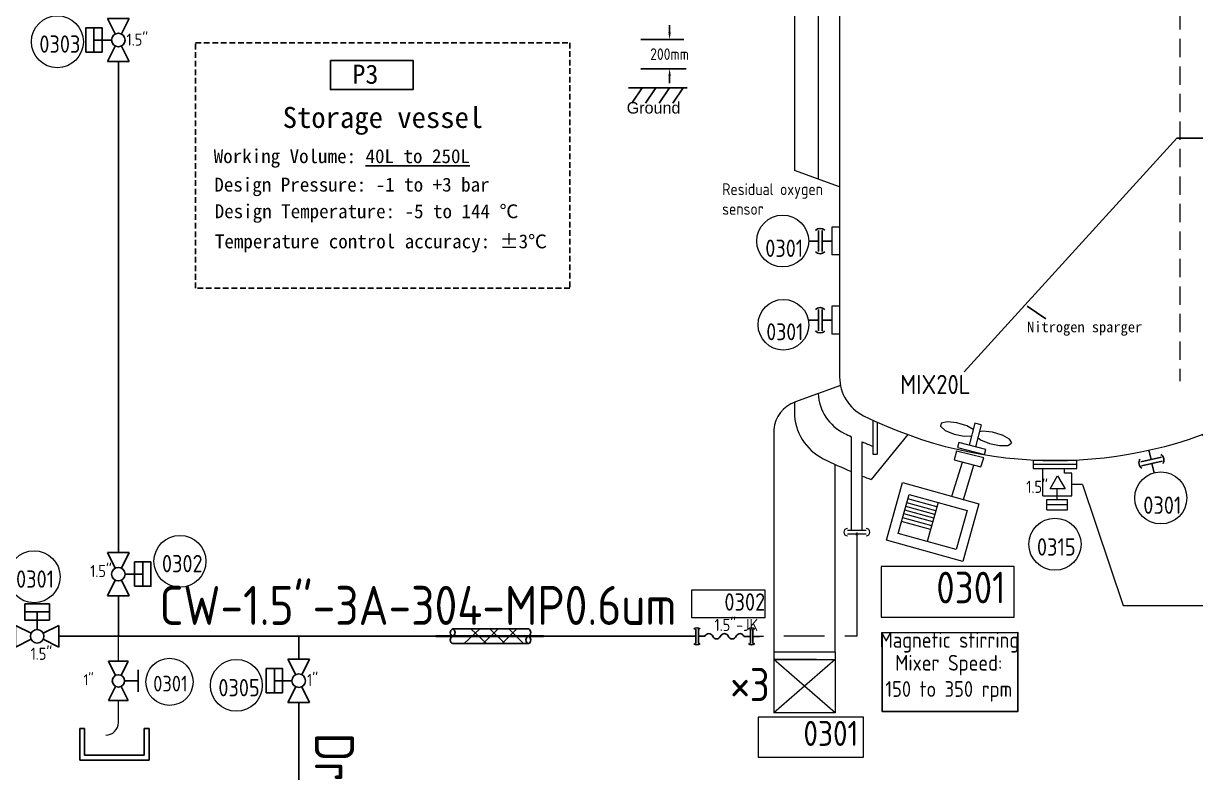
# Model space of a CAD drawing. Header units: millimetres. Extents: x -68339142 to 208, y -167 to 82456658.
# Drawn here: x -68328743 to -68327932, y 82448008 to 82448527 of the extents above; entities that cross this region are included whole.
import ezdxf
from ezdxf.enums import TextEntityAlignment as Align

# ---------------------------------------------------------------- set-up
doc = ezdxf.new("R2010")
doc.units = ezdxf.units.MM
doc.header["$MEASUREMENT"] = 0
for name, pattern in [('ACANSTGL', [0.11811023622, 0.07874015748, -0.03937007874]), ('HIDDEN', [9.524999999999999, 6.35, -3.175]), ('JIS_02_0.7', [1.35, 0.75, -0.6])]:
    doc.linetypes.add(name, pattern=pattern)
for name, color, linetype, lineweight in [('Langurage', 7, 'Continuous', 0), ('图层00物料管路PR', 6, 'Continuous', 15), ('图层15动态设备', 7, 'Continuous', 9)]:
    doc.layers.add(name, color=color, linetype=linetype, lineweight=lineweight)
for name, color, linetype in [('冷冻水出', 52, 'Continuous'), ('冷冻水进', 170, 'Continuous'), ('排管', 10, 'Continuous'), ('显示层', 40, 'JIS_02_0.7'), ('药液', 210, 'Continuous')]:
    doc.layers.add(name, color=color, linetype=linetype)
doc.styles.add('SimHei', font='arial.ttf')
doc.styles.get("Standard").update_dxf_attribs({"font": 'gbenor.shx', "bigfont": 'gbcbig.shx'})
doc.styles.add('{18b73a54-fa43-428c-adcb-c1c7bbdf2c84}', font='SimSun.ttf')
doc.dimstyles.get("Standard").update_dxf_attribs({"dimtxt": 0.18, "dimasz": 0.18, "dimexe": 0.18, "dimexo": 0.0625, "dimgap": 0.09, "dimtad": 0, "dimtih": 1, "dimtoh": 1, "dimdec": 4, "dimzin": 0, "dimdsep": 46, "dimtxsty": 'Standard', "dimcen": 0.09, "dimadec": 0, "dimazin": 0, "dimtfac": 1, "dimtdec": 4, "dimtofl": 0, "dimtmove": 0, "dimatfit": 3, "dimfxl": 1, "dimtolj": 1, "dimtzin": 0, "dimarcsym": 0})

# ---------------------------------------------------------------- blocks, each defined once
blk = doc.blocks.new('*U272')
at = {"color": 7, "lineweight": 9}
for p, q in [((-8.429016727735961, 7.9691693013242), (-8.660523516943522, 7.059455600642014)), ((-8.660523516943522, 7.059455600642014), (-7.301809458293155, 5.898823838782391)), ((-6.680790860478464, 8.33913726860219), (-8.429016727735961, 7.9691693013242)), ((-3.970895275591556, 8.051897286926668), (-6.680790860478464, 8.33913726860219)), ((-1.15970267420389, 7.198646020937577), (-3.970895275591556, 8.051897286926668)), ((0.6685336402549185, 6.159278821160388), (-1.15970267420389, 7.198646020937577)), ((1.149910492806248, 7.962138032216078), (-0.5179421132642341, 1.715673505210088)), ((2.947776267378414, 7.504555209710905), (1.149910492806248, 7.962138032216078)), ((2.947776267378414, 7.504555209710905), (1.149910492806248, 7.962138032216078)), ((2.947776267378414, 7.504555209710905), (1.307578744322837, 1.24930392834858)), ((-7.301809458293155, 5.898823838782391), (-4.784256665163139, 4.855766399500407)), ((-4.784256665163139, 4.855766399500407), (-1.907170361258886, 4.261446649896516)), ((-1.907170361258886, 4.261446649896516), (0.1721006191873133, 4.300031040560043)), ((3.391084112044974, 5.639398499225624), (2.40393373145771, 5.43049298733904)), ((6.100979696863124, 5.352158517550105), (3.391084112044974, 5.639398499225624)), ((8.91217229825079, 4.498907251565925), (6.100979696863124, 5.352158517550105)), ((11.02518621175759, 3.40332682695507), (9.0052303817728, 4.551688129081501)), ((11.6125835666141, 2.324452088159795), (11.02518621175759, 3.40332682695507)), ((-5.394427636869205, -12.88233578653499), (-2.437005302864145, -3.121951033354437)), ((-2.126272618524945, -13.78759733706547), (0.8401458078386899, -3.997522768686851)), ((-10.28760071168535, -18.05721380804107), (-18.54056529844902, -15.77118653074731)), ((-9.991521184353132, -16.98831411561596), (-18.24448577117082, -14.70228683831238)), ((-9.695441657074934, -15.91941442318103), (-17.9484062438828, -13.63338714588727)), ((-9.337779567016423, -14.62819073900255), (-12.42173996543761, -25.76183564679968)), ((-11.17583929353468, -21.26391288533114), (-19.42880388030326, -18.97788560804229)), ((-10.87975976623684, -20.19501319290603), (-19.13272435299068, -17.90898591560736)), ((-10.583680238939, -19.12611350047109), (-18.83664482571248, -16.84008622317733)), ((-11.4719188208227, -22.33281257777099), (-19.72488340758146, -20.0467853004674))]:
    blk.add_line(p, q, dxfattribs=at)
for points in [[(4.244839008916371, 0.4923532155454264), (-3.485768607387308, 2.471939949832539), (-3.865303808183762, 0.9897933671435553), (3.865303808183763, -0.989793367143557)], [(3.633333706729445, -1.895674277534363), (-4.118460313641026, -0.008597069383633), (-4.767624199611691, -2.543687446685636), (2.819959393633416, -4.510796837046019)], [(-19.4965140496256, -8.976132886069992), (2.281215595395861, -15.00844812049991), (-2.263005482862809, -31.41389349974206), (-24.04073512784498, -25.38157826530724)], [(-17.59074415377027, -12.34216346170879), (-1.084814980277315, -16.91421801629631), (-4.168775378678856, -28.04786292409344), (-20.6747045522111, -23.47580836950592)]]:
    blk.add_lwpolyline(points, close=True, dxfattribs=at)
at = {"color": 1, "linetype": 'ByBlock', "lineweight": 9}
blk.add_lwpolyline([(12.26747726009571, -32.91476133897826), (-25.53252273990429, -32.91476133897826), (-25.53252273990429, -47.31476133897826), (12.26747726009571, -47.31476133897826)], close=True, dxfattribs=at)
at = {"color": 7, "lineweight": 9}
blk.add_polyline3d([(1.992905171086659, 3.862945851945458, 0), (2.770065514190993, 3.199085069405829, 0), (5.287618307291542, 2.156027630133666, 0), (8.164704611249817, 1.561707880519952, 0), (10.48786985307243, 1.604818141807391, 0), (11.51952548309701, 2.271671210649128, 0)], dxfattribs=at)
at = {"color": 1, "linetype": 'ByBlock', "lineweight": 9}
for tag, p, height, flags in [('YQJ_ITEMID', (39.01820533211139, -5.218934115036973), 5, 1), ('输出信号类型1', (40.00446773862859, -21.80621936677994), 5, 1), ('输出信号类型2', (39.93355159926796, -27.05046879286556), 5, 1), ('输入信号类型1', (39.76389553414992, -32.93873774013105), 5, 1), ('输入信号类型2', (39.76389553414992, -38.73107787671574), 5, 1), ('YQJ_CODE', (-23.85428524441383, -43.29973074546501), 9, 2)]:
    blk.add_attdef(tag, p, '', height=height, dxfattribs=dict(at, flags=flags))
at = {"color": 1, "linetype": 'ByBlock', "lineweight": 9, "flags": 1}
for tag, p, p2 in [('YQJ_CLASS_NAME', (39.15347364574336, -11.03424770122888), (87.69514031241005, -11.03424770122888)), ('品牌', (40.2881325063463, -16.70370649604411), (47.29180897693454, -16.70370649604411))]:
    blk.add_attdef(tag, text='', height=1, dxfattribs=at).set_placement(p, p2, align=Align.ALIGNED)
at = {"color": 1, "linetype": 'ByBlock', "lineweight": 9}
for tag, p, height in [('电压', (-3.728041296204905, -38.39519873608156), 6.3), ('YQJ_NO', (-9.86561538877801, -43.37434393633674), 9), ('频率', (-3.728041296204905, -45.66627965492635), 6.3)]:
    blk.add_attdef(tag, p, '', height=height, dxfattribs=at)
blk = doc.blocks.new('*U99')
at = {"color": 0, "linetype": 'ByBlock', "lineweight": 9}
for p, q in [((8.954739817020755, -2.028470237382503), (-13.54526018297924, -2.028470237650684)), ((-8.626466819127966, -18.35064872195745), (-8.626466819298335, -4.056940475084058)), ((-8.626466819298335, -4.056940475084058), (2.687094705460945, -4.05694047494921)), ((2.687094705491011, -6.579359431422512), (2.687094705504601, -4.05694047494921)), ((6.331206636378458, -6.579359431379078), (2.687094705534666, -6.579359431422512)), ((6.331206636518762, -18.35064872177917), (6.331206636378458, -6.579359431379078)), ((-1.14763009138187, -20.10888268052508), (-1.147630091414612, -14.61491038991426)), ((11.93284401598414, -12.46500407650963), (6.33120663644861, -12.46500407657639)), ((-8.626466819127966, -18.35064872195745), (6.331206636518762, -18.35064872177917)), ((-6.540429347472708, -25.47777345626734), (-6.540429347536701, -20.10888268058936)), ((-6.540429347536701, -20.10888268058936), (4.24516916477296, -20.10888268046081)), ((-6.540429347504705, -22.79332806842835), (4.245169164804957, -22.7933280682998)), ((4.245169164836954, -25.47777345613879), (4.24516916477296, -20.10888268046081)), ((-6.540429347472708, -25.47777345626734), (4.245169164836954, -25.47777345613879))]:
    blk.add_line(p, q, dxfattribs=at)
for points in [[(8.954739816996579, 1.204128e-10), (-13.54526018300342, -1.477687e-10), (-13.54526018295507, -4.056940475142686), (8.954739817044935, -4.056940474874504)], [(-0.9550431307441729, -7.8380235779018), (2.957594294486626, -14.61491038986533), (-4.86768055583525, -14.6149103899586)]]:
    blk.add_lwpolyline(points, close=True, dxfattribs=at)
at = {"color": 1, "linetype": 'ByBlock', "lineweight": 9}
blk.add_circle((-2.326576035606392, -43.37318578918918), 13.5, dxfattribs=at)
for tag, p, height, flags in [('YQJ_ITEMID', (12.30389252496513, -9.268028050291264), 5, 1), ('YQJ_CLASS_NAME', (12.34145168959367, -15.0460218663336), 5, 1), ('品牌', (13.51525420045436, -20.57112130539599), 5, 1), ('供电电源', (13.40854493904772, -26.41575940861708), 5, 1), ('控制方式', (13.72867290480644, -33.13547494261206), 5, 1), ('YQJ_CODE', (-8.585364625655911, -40.9216355847481), 9, 2), ('输出信号类型1', (14.1519754470537, -39.40720924178709), 5, 1), ('输出信号类型2', (13.98124049918988, -46.42557879951505), 5, 1)]:
    blk.add_attdef(tag, p, '', height=height, dxfattribs=dict(at, flags=flags))
for tag, p, height in [('尺寸', (-17.20476168828574, -16.78456578587141), 6.3), ('YQJ_NO', (-11.69302449010456, -49.29637015184429), 9)]:
    blk.add_attdef(tag, p, '', height=height, dxfattribs=at)
blk = doc.blocks.new('*U69')
at = {"color": 1, "linetype": 'ByBlock', "lineweight": 9}
blk.add_circle((13.5, -1.8e-15), 13.5, dxfattribs=at)
at = {"color": 1, "linetype": 'ByBlock', "lineweight": 9, "flags": 1}
for tag, p in [('YQJ_ITEMID', (24.38943776185624, 7.984361569487646)), ('YQJ_CLASS_NAME', (24.3999337322457, 3.682376766385232)), ('供电电源', (24.91061420759434, -5.225861052161235)), ('品牌', (24.8201266641081, -0.6865745397071805)), ('控制方式', (25.04552130297452, -9.989354953061365)), ('量程上限', (24.77570711221415, -14.9326032799006)), ('量程下限', (24.64080013634884, -19.96572891749793)), ('输入信号类型1', (24.5918368282837, -25.28992703947256)), ('输入信号类型2', (24.41907406160681, -30.47782268224296))]:
    blk.add_attdef(tag, p, '', height=5, dxfattribs=at)
at = {"color": 1, "linetype": 'ByBlock', "lineweight": 13, "flags": 2}
blk.add_attdef('YQJ_CODE', (7.181431612304732, -0.3770963063832848), '', height=9, dxfattribs=at)
at = {"color": 1, "linetype": 'ByBlock', "lineweight": 13}
blk.add_attdef('YQJ_NO', (4.419494115506676, -8.260460470582805), '', height=9, dxfattribs=at)
at = {"color": 1, "linetype": 'ByBlock', "lineweight": 9}
blk.add_attdef('尺寸', (-11.61090940447393, -20.93206571894052), '', height=6.3, dxfattribs=at)
blk = doc.blocks.new('*U313')
at = {"color": 0}
for p, q in [((3.380946980479639, 0), (0, 0)), ((3.380946980479639, -3.708082801808923), (3.380946980479639, 3.708082801804994)), ((4.719053019536076, -3.708082801808923), (4.719053019536076, 3.708082801804994)), ((4.719053019536076, 0), (8.1, 0)), ((31.69842821224318, -3.758037711016311), (31.69842821224318, 3.658127892597606)), ((33.03653425129962, -3.758037711016311), (33.03653425129962, 3.658127892597606)), ((31.69842821224318, -0.049954909207388), (28.31748123176354, -0.049954909207388)), ((33.03653425129962, -0.049954909207388), (36.41748123176355, -0.049954909207388))]:
    blk.add_line(p, q, dxfattribs=at)
at = {"color": 1, "linetype": 'ByBlock', "lineweight": 9}
blk.add_lwpolyline([(39.17588053172062, 9.608747238948347), (1.375880531720625, 9.608747238948347), (1.375880531720625, 24.00874723894835), (39.17588053172062, 24.00874723894835)], close=True, dxfattribs=at)
at = {"color": 0}
for centre, radius, start, end in [((4.029350639751647, 2.090597283887982), 2.340368230475572, 46.47917323098157, 135.7809304604455), ((10.12499999998465, -0.8437500000368343), 2.19375, 22.61986494908265, 157.3801350509174), ((18.22499999998465, -0.8437500000368343), 2.19375, 22.61986494908265, 157.3801350509174), ((26.32499999998465, -0.8437500000368343), 2.19375, 22.61986494908265, 157.3801350509174), ((32.34683187151519, 2.040642374680594), 2.340368230475572, 46.47917323098157, 135.7809304604455), ((4.029350639751647, -2.090597283891911), 2.340368230475572, 224.2190695395545, 313.5208267690184), ((14.17499999998465, 0.8437499999631656), 2.19375, 202.6198649490826, 337.3801350509173), ((22.27499999998465, 0.8437499999631656), 2.19375, 202.6198649490826, 337.3801350509173), ((32.34683187151519, -2.140552193099299), 2.340368230475572, 224.2190695395544, 313.5208267690184)]:
    blk.add_arc(centre, radius, start, end, dxfattribs=at)
at = {"color": 1, "linetype": 'ByBlock', "lineweight": 9}
for tag, p, height, flags in [('YQJ_CODE', (1.854596195572498, 13.40793590172165), 9, 2), ('YQJ_ITEMID', (27.58501167491789, -18.02776964529676), 5, 1), ('YQJ_CLASS_NAME', (28.04379899468125, -23.50729088758021), 5, 1)]:
    blk.add_attdef(tag, p, '', height=height, dxfattribs=dict(at, flags=flags))
for tag, p, height in [('YQJ_NO', (18.22149425363507, 13.26824270596277), 9), ('尺寸', (13.08301508509128, 2.727267964749727), 6.3)]:
    blk.add_attdef(tag, p, '', height=height, dxfattribs=at)
blk = doc.blocks.new('*U95')
at = {"color": 0}
for p, q in [((-16.87500101714659, -6.328126042963961), (-16.87500101714659, 6.32812395703604)), ((-12.65625101714659, -6.32812604296396), (-12.65625101714659, 6.328123957036041)), ((-8.43750101714659, 6.328123957036042), (-8.43750101714659, -6.32812604296396)), ((-5.625001017146588, 11.24999895703604), (5.624998982853413, 11.24999895703604)), ((-1.572236313827034, 3.144469550375107), (-5.625001017146588, 11.24999895703604)), ((5.624998982853413, 11.24999895703604), (1.572234279533859, 3.144469550375107)), ((-3.515626017146588, -1.0429639588e-06), (-12.65625101714659, -1.0429639588e-06)), ((-1.572236313827034, -3.144471636324852), (-5.625001017146588, -11.25000104296396)), ((5.624998982853414, -11.25000104296396), (1.572234279533859, -3.144471636324852)), ((-8.43750101714659, -6.32812604296396), (-16.87500101714659, -6.328126042963961)), ((-5.625001017146588, -11.25000104296396), (5.624998982853414, -11.25000104296396))]:
    blk.add_line(p, q, dxfattribs=at)
blk.add_lwpolyline([(-8.43750101714659, 6.328123957036042), (-8.43750101714659, 6.328123957036042), (-16.87500101714659, 6.32812395703604), (-16.87500101714659, 6.32812395703604)], close=True, dxfattribs=at)
at = {"color": 1, "linetype": 'ByBlock', "lineweight": 9}
blk.add_circle((-32.42817298714111, -2.420957636934908), 13.5, dxfattribs=at)
at = {"color": 0}
blk.add_circle((-1.0171465874e-06, -1.0429639588e-06), 3.515625, dxfattribs=at)
at = {"color": 1, "linetype": 'ByBlock', "lineweight": 9}
for tag, p, height, flags in [('YQJ_CODE', (-39.42523006583882, -0.0119131551250469), 9, 2), ('YQJ_ITEMID', (12.30389252496513, -9.268028050291264), 5, 1), ('YQJ_CLASS_NAME', (12.34145168959367, -15.0460218663336), 5, 1), ('品牌', (13.51525420045436, -20.57112130539599), 5, 1), ('供电电源', (13.40854493904772, -26.41575940861708), 5, 1), ('控制方式', (13.72867290480644, -33.13547494261206), 5, 1), ('输出信号类型1', (14.1519754470537, -39.40720924178709), 5, 1), ('输出信号类型2', (13.98124049918988, -46.42557879951505), 5, 1)]:
    blk.add_attdef(tag, p, '', height=height, dxfattribs=dict(at, flags=flags))
for tag, p, height in [('YQJ_NO', (-41.79120370366185, -8.126361429314318), 9), ('尺寸', (4.327781034033976, -2.757849525706746), 6.3)]:
    blk.add_attdef(tag, p, '', height=height, dxfattribs=at)
blk = doc.blocks.new('保温')
at = {"ltscale": 0.1}
h = blk.add_hatch(dxfattribs=at)
h.set_pattern_fill('ANSI37', scale=2.234399999999999)
h.set_pattern_definition([(44.99999999999997, (-813.4420348629722, 754.6356316621168), (-5.016371069229228, 5.016371069229224), []), (135, (-813.4420348629722, 754.6356316621168), (-5.016371069229229, -5.016371069229224), [])])
h.paths.add_polyline_path([(40.0281178516377, 3.910200000015001), (-2.93454e-11, 3.910200000015001, -0.6525360622096348), (-2.93454e-11, 1.61071e-11, 0.652536062208393), (-2.93454e-11, -3.910199999979604), (40.0281178516377, -3.910199999979604, -0.652536062207818), (40.0281178516377, 1.61071e-11, 0.6525360622075519)])
at = {"color": 7, "lineweight": 35}
blk.add_line((-8.915646761219492, 1.91e-13), (47.98137530246434, 1.91e-13), dxfattribs=at)
at = {"color": 7}
for p, q in [((-2.93454e-11, 3.910200000005452), (40.0281178516377, 3.910200000005452)), ((-2.93454e-11, -3.910199999992337), (40.0281178516377, -3.910199999992337))]:
    blk.add_line(p, q, dxfattribs=at)
for centre, start, end in [((0.8601914965108648, 1.955100000004413), 113.7482053907326, 246.2517946092674), ((0.8601914965108648, -1.955099999991298), 113.7482053907326, 246.2517946092674), ((-0.8601914965695556, 1.955100000004413), 293.7482053907326, 66.25179460926744), ((40.88830934817791, -1.955099999991298), 113.7482053907326, 246.2517946092674), ((39.16792635509749, 1.955100000004413), 293.748205391198, 66.25179460880197), ((39.16792635509749, -1.955099999991298), 293.7482053907326, 66.25179460926744)]:
    blk.add_arc(centre, 2.135964751742607, start, end, dxfattribs=at)
blk = doc.blocks.new('*U505')
at = {"color": 0}
for p, q in [((-16.87500101714659, -6.328126042963964), (-16.87500101714659, 6.328123957036039)), ((-12.65625101714659, -6.328126042963963), (-12.65625101714659, 6.32812395703604)), ((-8.437501017146591, 6.328123957036041), (-8.437501017146587, -6.328126042963962)), ((-5.625001017146591, 11.24999895703604), (5.624998982853411, 11.24999895703604)), ((-1.572236313827035, 3.144469550375107), (-5.625001017146591, 11.24999895703604)), ((5.624998982853411, 11.24999895703604), (1.572234279533859, 3.144469550375108)), ((-3.515626017146588, -1.0429639595e-06), (-12.65625101714659, -1.0429639616e-06)), ((-1.572236313827034, -3.144471636324853), (-5.625001017146586, -11.25000104296396)), ((5.624998982853416, -11.25000104296396), (1.57223427953386, -3.144471636324852)), ((-8.437501017146587, -6.328126042963962), (-16.87500101714659, -6.328126042963964)), ((-5.625001017146586, -11.25000104296396), (5.624998982853416, -11.25000104296396))]:
    blk.add_line(p, q, dxfattribs=at)
blk.add_lwpolyline([(-8.437501017146591, 6.328123957036041), (-8.437501017146591, 6.328123957036041), (-16.87500101714659, 6.328123957036039), (-16.87500101714659, 6.328123957036039)], close=True, dxfattribs=at)
at = {"color": 1, "linetype": 'ByBlock', "lineweight": 9}
blk.add_circle((-31.67433588884123, -0.9090859289481728), 13.5, dxfattribs=at)
at = {"color": 0}
blk.add_circle((-1.0171465874e-06, -1.0429639588e-06), 3.515625000000001, dxfattribs=at)
at = {"color": 1, "linetype": 'ByBlock', "lineweight": 9}
for tag, p, height, flags in [('YQJ_CODE', (-38.67139296753894, 1.499958552861688), 9, 2), ('YQJ_ITEMID', (12.30389252496513, -9.268028050291264), 5, 1), ('YQJ_CLASS_NAME', (12.34145168959367, -15.0460218663336), 5, 1), ('品牌', (13.51525420045436, -20.57112130539599), 5, 1), ('供电电源', (13.40854493904772, -26.41575940861708), 5, 1), ('控制方式', (13.72867290480644, -33.13547494261206), 5, 1), ('输出信号类型1', (14.1519754470537, -39.40720924178709), 5, 1), ('输出信号类型2', (13.98124049918988, -46.42557879951505), 5, 1)]:
    blk.add_attdef(tag, p, '', height=height, dxfattribs=dict(at, flags=flags))
for tag, p, height in [('YQJ_NO', (-41.03736660536197, -6.614489721327583), 9), ('尺寸', (4.241761262562116, -2.951056830529252), 6.3)]:
    blk.add_attdef(tag, p, '', height=height, dxfattribs=at)
blk = doc.blocks.new('*U506')
at = {"color": 0}
for p, q in [((5.624998347017251, 11.2500002921007), (-5.62500165298275, 11.25000008377708)), ((-5.62500165298275, 11.25000008377708), (-1.572236799567799, 3.144470752185673)), ((1.572233793793094, 3.144470810413895), (5.624998347017251, 11.2500002921007)), ((8.437498438158832, 6.328125344181605), (16.87499843815883, 6.328125500424319)), ((8.437498672522903, -6.328124655818396), (8.437498438158832, 6.328125344181605)), ((12.65624843815883, 6.328125422302962), (12.6562486725229, -6.328124577697039)), ((16.87499843815883, 6.328125500424319), (16.87499867252291, -6.328124499575682)), ((3.515623555340869, 2.530400215e-07), (12.65624855534087, 4.223029616e-07)), ((-5.625001236335512, -11.24999991622292), (-1.572236683111356, -3.144470434514286)), ((1.572233910249538, -3.144470376286064), (5.624998763664489, -11.2499997078993)), ((5.624998763664489, -11.2499997078993), (-5.625001236335512, -11.24999991622292))]:
    blk.add_line(p, q, dxfattribs=at)
blk.add_lwpolyline([(8.437498672522903, -6.328124655818396), (8.437498672522903, -6.328124655818396), (16.87499867252291, -6.328124499575682), (16.87499867252291, -6.328124499575682)], close=True, dxfattribs=at)
at = {"color": 1, "linetype": 'ByBlock', "lineweight": 9}
blk.add_circle((31.99667208356137, 6.662577128352078), 13.5, dxfattribs=at)
at = {"color": 0}
blk.add_circle((-1.4446591308e-06, 1.879388907e-07), 3.515625000000001, dxfattribs=at)
at = {"color": 1, "linetype": 'ByBlock', "lineweight": 9}
for tag, p, height, flags in [('YQJ_CODE', (24.99961500486366, 9.071621610161943), 9, 2), ('YQJ_ITEMID', (12.30389252496513, -9.268028050291264), 5, 1), ('YQJ_CLASS_NAME', (12.34145168959367, -15.0460218663336), 5, 1), ('品牌', (13.51525420045436, -20.57112130539599), 5, 1), ('供电电源', (13.40854493904772, -26.41575940861708), 5, 1), ('控制方式', (13.72867290480644, -33.13547494261206), 5, 1), ('输出信号类型1', (14.1519754470537, -39.40720924178709), 5, 1), ('输出信号类型2', (13.98124049918988, -46.42557879951505), 5, 1)]:
    blk.add_attdef(tag, p, '', height=height, dxfattribs=dict(at, flags=flags))
for tag, p, height in [('YQJ_NO', (22.63364136704064, 0.9571733359726675), 9), ('尺寸', (-14.64195822867944, -1.527425564293926), 6.3)]:
    blk.add_attdef(tag, p, '', height=height, dxfattribs=at)
blk = doc.blocks.new('*U66')
at = {"color": 1, "linetype": 'ByBlock', "lineweight": 9}
blk.add_circle((-13.5, 0), 13.5, dxfattribs=at)
at = {"color": 1, "linetype": 'ByBlock', "lineweight": 9, "flags": 1}
for tag, p in [('YQJ_ITEMID', (24.91794100715924, 7.984361569487646)), ('YQJ_CLASS_NAME', (24.9284369775487, 3.682376766385232)), ('供电电源', (25.43911745289734, -5.225861052161235)), ('品牌', (25.3486299094111, -0.6865745397071805)), ('控制方式', (25.57402454827752, -9.989354953061365)), ('量程上限', (25.30421035751715, -14.9326032799006)), ('量程下限', (25.16930338165184, -19.96572891749793)), ('输入信号类型2', (24.94757730690981, -30.47782268224296)), ('输入信号类型1', (25.1203400735867, -25.28992703947256))]:
    blk.add_attdef(tag, p, '', height=5, dxfattribs=at)
at = {"color": 1, "linetype": 'ByBlock', "lineweight": 13, "flags": 2}
blk.add_attdef('YQJ_CODE', (-19.956933801985, 0.6038896840040238), '', height=9, dxfattribs=at)
at = {"color": 1, "linetype": 'ByBlock', "lineweight": 13}
blk.add_attdef('YQJ_NO', (-22.58050588449332, -8.260460470582803), '', height=9, dxfattribs=at)
at = {"color": 1, "linetype": 'ByBlock', "lineweight": 9}
blk.add_attdef('尺寸', (-8.497108270957689, -12.81824943221918), '', height=6.3, dxfattribs=at)
blk = doc.blocks.new('氧气浓度仪')
at = {"color": 1, "linetype": 'ByBlock', "lineweight": 9}
blk.add_circle((-13.5, 0), 13.5, dxfattribs=at)
at = {"color": 1, "linetype": 'ByBlock', "lineweight": 9, "flags": 1}
for tag, p in [('YQJ_ITEMID', (24.91794100715924, 7.984361569487646)), ('YQJ_CLASS_NAME', (24.9284369775487, 3.682376766385232)), ('供电电源', (25.43911745289734, -5.225861052161235)), ('品牌', (25.3486299094111, -0.6865745397071805)), ('控制方式', (25.57402454827752, -9.989354953061365)), ('量程上限', (25.30421035751715, -14.9326032799006)), ('量程下限', (25.16930338165184, -19.96572891749793)), ('输入信号类型1', (25.1203400735867, -25.28992703947256)), ('输入信号类型2', (24.94757730690981, -30.47782268224296))]:
    blk.add_attdef(tag, p, '', height=5, dxfattribs=at)
at = {"color": 1, "linetype": 'ByBlock', "lineweight": 13, "flags": 2}
blk.add_attdef('YQJ_CODE', (-19.956933801985, 0.6038896840040252), '', height=9, dxfattribs=at)
at = {"color": 1, "linetype": 'ByBlock', "lineweight": 13}
blk.add_attdef('YQJ_NO', (-22.58050588449332, -8.260460470582803), '', height=9, dxfattribs=at)
at = {"color": 1, "linetype": 'ByBlock', "lineweight": 9}
blk.add_attdef('尺寸', (-11.61090940447393, -20.93206571894052), '', height=6.3, dxfattribs=at)
blk = doc.blocks.new('*D445')
at = {"layer": 'Defpoints', "color": 0, "linetype": 'ByBlock', "transparency": 16777216}
for p in [(-68328285.79353836, 82448515.34487359), (-68328295.71016939, 82448495.15722437), (-68328284.29427369, 82448495.15722437)]:
    blk.add_point(p, dxfattribs=at)
at = {"layer": '显示层', "color": 0, "linetype": 'ByBlock', "lineweight": -2, "transparency": 16777216}
for p, q in [((-68328295.71016939, 82448520.34487359), (-68328295.71016939, 82448525.34487359)), ((-68328285.79353836, 82448515.34487359), (-68328315.71016939, 82448515.34487359)), ((-68328284.29427369, 82448495.15722437), (-68328315.71016939, 82448495.15722437)), ((-68328295.71016939, 82448490.15722437), (-68328295.71016939, 82448485.15722437))]:
    blk.add_line(p, q, dxfattribs=at)
at = {"layer": '显示层', "color": 0, "linetype": 'ByBlock', "transparency": 16777216}
for points in [[(-68328296.54350272, 82448520.34487359), (-68328294.87683606, 82448520.34487359), (-68328295.71016939, 82448515.34487359)], [(-68328296.54350272, 82448490.15722437), (-68328294.87683606, 82448490.15722437), (-68328295.71016939, 82448495.15722437)]]:
    blk.add_solid(points, dxfattribs=at)
at = {"layer": '显示层', "color": 0, "linetype": 'ByBlock', "transparency": 16777216, "insert": (-68328295.71016936, 82448505.25104898), "char_height": 8, "attachment_point": 5}
blk.add_mtext('\\A1;200mm', dxfattribs=at)
blk = doc.blocks.new('*U303')
at = {"color": 7, "linetype": 'ByBlock', "lineweight": 9}
for p, q in [((11.06999995111465, -19.18800003377245), (-11.06999995111465, 7.11130497e-08)), ((-11.06999995111465, 7.11130497e-08), (-11.07000000588514, -19.1879998560046)), ((-11.06999995111465, 7.11130497e-08), (11.06999995111465, -7.11130479e-08)), ((11.06999995111465, -7.11130479e-08), (-11.07000000588514, -19.18799989154099)), ((11.06999995111465, -7.11130479e-08), (11.06999995111465, -19.18800006932495))]:
    blk.add_line(p, q, dxfattribs=at)
at = {"color": 0, "linetype": 'ByBlock', "lineweight": 9}
blk.add_line((11.06999995111465, -19.18800006932495), (-11.07000000588514, -19.18800000622612), dxfattribs=at)
at = {"color": 1, "linetype": 'ByBlock', "lineweight": 9}
blk.add_lwpolyline([(-16.63637571871041, -35.17339146052912), (21.16362428128959, -35.17339146052911), (21.16362428128959, -20.77339146052911), (-16.63637571871041, -20.77339146052911)], close=True, dxfattribs=at)
for tag, p, height, flags in [('YQJ_ITEMID', (12.09698766737247, -11.27666881555147), 5, 1), ('YQJ_CLASS_NAME', (12.50872703913311, -16.69544346930148), 5, 1), ('YQJ_CODE', (-15.41441134375584, -30.95963507853119), 9, 2)]:
    blk.add_attdef(tag, p, '', height=height, dxfattribs=dict(at, flags=flags))
blk.add_attdef('YQJ_NO', (-0.405869125397885, -31.15602829639695), '', height=9, dxfattribs=at)
blk = doc.blocks.new('*U395')
at = {"color": 0}
for p, q in [((5.625000956863007, 11.24999964371079), (-5.624999043136993, 11.2499996437108)), ((-5.624999043136993, 11.2499996437108), (-1.572234339817441, 3.144470237071687)), ((1.572236253543452, 3.144470237071686), (5.625000956863007, 11.24999964371079)), ((11.250000956863, -6.328125356289209), (11.25000095686301, 6.328124643710791)), ((-5.624999043136998, -11.2500003562892), (-1.572234339817442, -3.144470949628271)), ((1.572236253543451, -3.144470949628272), (5.625000956863002, -11.25000035628921)), ((3.515625956863005, -3.562892069e-07), (11.250000956863, -3.562892086e-07)), ((5.625000956863002, -11.25000035628921), (-5.624999043136998, -11.2500003562892))]:
    blk.add_line(p, q, dxfattribs=at)
at = {"color": 1, "linetype": 'ByBlock', "lineweight": 9}
blk.add_circle((29.28030638470191, -0.5480421796139421), 13.5, dxfattribs=at)
at = {"color": 0}
blk.add_circle((9.568630048e-07, -3.562892061e-07), 3.515625, dxfattribs=at)
at = {"color": 1, "linetype": 'ByBlock', "lineweight": 9}
for tag, p, height, flags in [('YQJ_CODE', (23.1656032873896, 2.097533689550362), 9, 2), ('YQJ_ITEMID', (12.30389252496513, -9.268028050291264), 5, 1), ('YQJ_CLASS_NAME', (12.34145168959367, -15.0460218663336), 5, 1), ('品牌', (13.51525420045436, -20.57112130539599), 5, 1), ('供电电源', (13.40854493904772, -26.41575940861708), 5, 1), ('控制方式', (13.72867290480644, -33.13547494261206), 5, 1), ('输出信号类型1', (14.1519754470537, -39.40720924178709), 5, 1), ('输出信号类型2', (13.98124049918988, -46.42557879951505), 5, 1)]:
    blk.add_attdef(tag, p, '', height=height, dxfattribs=dict(at, flags=flags))
for tag, p, height in [('尺寸', (-19.88804794464439, -2.470717774286296), 6.3), ('YQJ_NO', (19.93790370382667, -6.045315182073985), 9)]:
    blk.add_attdef(tag, p, '', height=height, dxfattribs=at)
blk = doc.blocks.new('*U424')
at = {"color": 0}
for p, q in [((-6.3281270066676, 8.437499238496196), (-6.328127166980924, 16.87499923849619)), ((-6.328127166980924, 16.87499923849619), (6.328122833019076, 16.87499947896618)), ((-6.328127086824262, 12.6562492384962), (6.328122913175737, 12.65624947896618)), ((-1.9131514943e-06, 3.515624358731189), (-2.0868242618e-06, 12.65624935873119)), ((6.328122993332399, 8.437499478966181), (-6.3281270066676, 8.437499238496196)), ((-3.144472469587793, 1.572234595666388), (-11.25000195322982, 5.624999144980092)), ((-11.25000195322982, 5.624999144980092), (-11.25000173947873, -5.625000855019907)), ((3.144468717112165, 1.572234715156885), (11.24999804677018, 5.624999572482289)), ((11.24999804677018, 5.624999572482289), (11.24999826052127, -5.62500042751771)), ((-11.25000173947873, -5.625000855019907), (-3.144472409842544, -1.572235997694504)), ((11.24999826052127, -5.62500042751771), (3.144468776857413, -1.572235878204008))]:
    blk.add_line(p, q, dxfattribs=at)
blk.add_lwpolyline([(6.328122993332399, 8.437499478966181), (6.328122993332399, 8.437499478966181), (6.328122833019076, 16.87499947896618), (6.328122833019076, 16.87499947896618)], close=True, dxfattribs=at)
at = {"color": 1, "linetype": 'ByBlock', "lineweight": 9}
blk.add_circle((-1.595071053717515, 30.91430145869366), 13.5, dxfattribs=at)
at = {"color": 0}
blk.add_circle((-1.8463542761e-06, -6.412688098e-07), 3.515625, dxfattribs=at)
at = {"color": 1, "linetype": 'ByBlock', "lineweight": 9}
for tag, p, height, flags in [('YQJ_CODE', (-8.592128132415223, 33.32334594050353), 9, 2), ('YQJ_ITEMID', (12.30389252496513, -9.268028050291264), 5, 1), ('YQJ_CLASS_NAME', (12.34145168959367, -15.0460218663336), 5, 1), ('品牌', (13.51525420045436, -20.57112130539599), 5, 1), ('供电电源', (13.40854493904772, -26.41575940861708), 5, 1), ('控制方式', (13.72867290480644, -33.13547494261206), 5, 1), ('输出信号类型1', (14.1519754470537, -39.40720924178709), 5, 1), ('输出信号类型2', (13.98124049918988, -46.42557879951505), 5, 1)]:
    blk.add_attdef(tag, p, '', height=height, dxfattribs=dict(at, flags=flags))
for tag, p, height in [('YQJ_NO', (-10.95810177023825, 25.20889766631425), 9), ('尺寸', (-3.408075264159443, -12.25559142480768), 6.3)]:
    blk.add_attdef(tag, p, '', height=height, dxfattribs=at)
blk = doc.blocks.new('*U92')
at = {"color": 0}
for p, q in [((1.110580270360832, -4.884136822378641), (0, 0)), ((-4.246138973480912, -6.102175325889597), (6.4672995141969, -3.666098318868975)), ((-3.8065952080191, -8.035211547793207), (6.906843279658712, -5.599134540772584)), ((1.550124035822644, -6.81717304428225), (2.660704306178313, -11.70130986663819))]:
    blk.add_line(p, q, dxfattribs=at)
for centre, start, end in [((-1.69652049714591, -6.507548344790954), 147.0294613946715, 236.3312186241357), ((4.343658916470987, -5.134101135968567), 329.2895650860985, 58.59132231556265)]:
    blk.add_arc(centre, 3.467212193297144, start, end, dxfattribs=at)
blk = doc.blocks.new('卫生卡箍')
at = {"color": 0}
for p, q in [((5.008810341451317, 0), (0, 0)), ((5.008810341451317, -5.493456002679887), (5.008810341451317, 5.493456002674066)), ((6.991189658571966, -5.493456002679887), (6.991189658571966, 5.493456002674066)), ((6.991189658571966, 0), (12, 0))]:
    blk.add_line(p, q, dxfattribs=at)
for centre, start, end in [((5.969408355187625, 3.09718116131553), 46.47917323098144, 135.7809304604455), ((5.969408355187625, -3.09718116132135), 224.2190695395544, 313.5208267690186)]:
    blk.add_arc(centre, 3.467212193297144, start, end, dxfattribs=at)
blk = doc.blocks.new('TANK_N_BIG_L')
at = {"linetype": 'ByBlock', "lineweight": 5}
for p, q in [((219.2374383956194, 117.1561709791422), (208.5053950250149, 117.1561709791422)), ((219.2374383956194, 115.0097622871399), (208.5053950250149, 115.0097622871399)), ((210.4322813153267, 115.0097622871399), (210.4322813153267, 104.8340512663126)), ((217.3105520606041, 115.0097622871399), (217.3105520606041, 104.8340512663126)), ((152.0022527128458, 107.9582513421774), (141.2702093422413, 107.9582513421774)), ((152.0022527128458, 105.8118426352739), (141.2702093422413, 105.8118426352739)), ((143.1970956325531, 105.8118426352739), (143.1970956474543, 96.67322732508183)), ((150.0753663480282, 105.8118426352739), (150.0753663480282, 98.24085183441639)), ((161.1901892721653, 110.5664259940386), (171.9222326427698, 110.566424742341)), ((161.1901890337467, 108.4200173169374), (171.9222323745489, 108.4200160354376)), ((163.1170753538609, 108.42001709342), (163.1170744597912, 100.7438899427652)), ((169.9953460842371, 108.4200162440538), (169.9953453093767, 101.8208579421043)), ((266.5526531487703, 110.566419750452), (255.8206097781658, 110.566419750452)), ((266.5526531487703, 108.4200110286474), (255.8206097781658, 108.4200110286474)), ((257.7474960833788, 108.4200110286474), (257.7474960833788, 101.3161127567291)), ((264.6257668286562, 108.4200110286474), (264.6257668286562, 100.1577726900578)), ((110.2628332078457, 103.3637293130159), (60.83683176338673, 82.38277399539948)), ((111.223100066185, 101.0851354300976), (61.80301176011562, 80.10669021308422)), ((301.1486881673336, 103.0090726613998), (290.4166448116302, 103.0090726613998)), ((301.1486881673336, 100.8626639544964), (290.4166448116302, 100.8626639544964)), ((292.3435311168432, 100.8626639544964), (292.3435311168432, 93.75876568257809)), ((299.2218018323183, 100.8626639544964), (299.2218018323183, 91.72663852572441)), ((345.4054546058178, 88.16736491024494), (334.6734112352133, 88.16736491024494)), ((345.4054546058178, 86.02095621824265), (334.6734112352133, 86.02095621824265)), ((336.6002975255251, 86.02095621824265), (336.6002975553274, 77.34276680648327)), ((343.4785683006048, 86.02095621824265), (343.4785683006048, 73.94930016994476)), ((60.26490925252438, 47.02253463864326), (60.26490925252438, -283.5878605395555)), ((358.5543881356716, 47.02253463864326), (358.5543881356716, -283.5878605395555)), ((60.26490925252438, 34.63211596012115), (28.9445139169693, 23.23242436349392)), ((358.5543881356716, 34.63211596012115), (389.8747834414244, 23.23242436349392)), ((28.9445139169693, 23.23242436349392), (28.9445139169693, 3.733918353915215)), ((389.8747834414244, 23.23242436349392), (389.8747834712267, -37.95200264453888)), ((45.35043530166149, 11.34953835606575), (60.26490925252438, 11.34953835606575)), ((45.35043530166149, 11.34953835606575), (45.35043530166149, 3.733918383717537)), ((45.35043530166149, 8.129141375422478), (60.26490925252438, 8.129141375422478)), ((373.4688621610403, 11.34953831136227), (358.5543881356716, 11.34953831136227)), ((373.4688621610403, 8.1291414052248), (358.5543881356716, 8.1291414052248)), ((373.4688621610403, 11.34953831136227), (373.4688621461391, -55.65833394229412)), ((0, 6.439226031303406), (0, -6.439226031303406)), ((2.57569032907486, 6.439226031303406), (2.57569032907486, -6.439226031303406)), ((2.57569032907486, 3.733918279409409), (45.35043530166149, 3.733918383717537)), ((2.57569032907486, -3.733918309211731), (45.35043530166149, -3.733918309211731)), ((28.9445139169693, -3.733918309211731), (28.9445139169693, -140.5942516773939)), ((45.35043530166149, -3.733918309211731), (45.35043530166149, -146.5655187368393)), ((358.5543881356716, -71.75499890744686), (389.874783501029, -37.95200258493423)), ((60.26490925252438, -151.9939432889223), (28.9445139169693, -140.5942516624928)), ((54.95995545387268, -179.708064571023), (54.95995545387268, -198.9852842539549)), ((60.26490925252438, -179.708064571023), (54.95995545387268, -179.708064571023)), ((60.26490925252438, -198.9852842539549), (54.95995545387268, -198.9852842539549)), ((358.5543881356716, -200.4454193562269), (389.8747835457325, -232.5030568689108)), ((373.4688621610403, -215.7109610289335), (373.4688621610403, -297.691772595048)), ((54.95995545387268, -234.5664838701487), (54.95995545387268, -253.8437035530806)), ((60.26490925252438, -234.5664838701487), (54.95995545387268, -234.5664838701487)), ((389.8747835457325, -232.5030568689108), (389.874783590436, -310.1918732225895)), ((60.26490925252438, -253.8437035530806), (54.95995545387268, -253.8437035530806)), ((60.83847871422768, -289.4766295552254), (28.9445139169693, -301.085083335638)), ((28.9445139169693, -301.085083335638), (28.9445139169693, -307.8380219042301)), ((28.9445139169693, -307.756532907486), (28.9445139169693, -307.8380219042301)), ((83.22926659882069, -313.4536553174257), (83.22926659882069, -337.1162704527378)), ((86.3962729871273, -314.9096594005823), (86.3962729871273, -337.1162704527378)), ((332.4230244904757, -314.9096594005823), (332.4230244904757, -337.1162704527378)), ((335.5900308191776, -313.4536553174257), (335.5900308191776, -337.1162704527378)), ((14.8253992497921, -319.9477075785398), (14.69773778319359, -479.1547989696264)), ((107.46347245574, -323.4941889047623), (82.02490748465061, -354.5504329204559)), ((311.3558249175549, -323.4941889047623), (336.7943898290396, -354.5504329204559)), ((68.48071679472923, -389.7707859128714), (68.48071679472923, -325.0274282097816)), ((75.94855357706547, -389.7707859128714), (75.94855357706547, -328.4298297464848)), ((83.22926659882069, -337.1162704527378), (86.3962729871273, -337.1162704527378)), ((335.5900308191776, -337.1162704527378), (332.4230244904757, -337.1162704527378)), ((57.21156924962997, -474.0865941792727), (57.21156924962997, -344.1178832650185)), ((65.73976723849773, -389.7707859128714), (78.68446227908134, -389.7707859128714)), ((78.65386119484901, -392.3464763015509), (65.77540914714336, -392.3464763015509)), ((44.18649643659592, -474.0865942239761), (14.68201823532581, -474.0865940898657)), ((14.68201823532581, -474.0865942239761), (14.68201823532581, -479.1547990888357)), ((57.21156924962997, -474.0865941792727), (14.82539939880371, -474.0865941792727)), ((57.21156924962997, -474.0865942239761), (57.21156924962997, -479.1547990888357)), ((44.18649643659592, -479.1547990888357), (14.68201823532581, -479.1547989696264))]:
    blk.add_line(p, q, dxfattribs=at)
at = {"lineweight": 5}
for p, q in [((108.0046460926533, 99.71892666816711), (113.2598890215158, 87.33885911107063)), ((65.17553894221783, 81.53830190002918), (71.07031089067459, 67.65166030824184))]:
    blk.add_line(p, q, dxfattribs=at)
for p, q in [((365.756429001689, -84.40240286290646), (358.5543881356716, -84.40240286290646)), ((365.756429001689, -84.40240286290646), (365.756429001689, -118.2826629430056)), ((365.756429001689, -118.2826629430056), (358.5543881356716, -118.2826629430056)), ((365.756429001689, -162.8482714891434), (358.5543881356716, -162.8482714891434)), ((365.756429001689, -162.8482714891434), (365.756429001689, -196.7285315841436)), ((365.756429001689, -196.7285315841436), (358.5543881356716, -196.7285315841436))]:
    blk.add_line(p, q)
at = {"linetype": 'ByBlock', "lineweight": 5}
for centre, radius, start, end in [((208.5053950250149, 116.0829666703939), 2.101552260574817, 90, 270), ((219.2374383956194, 116.0829666703939), 2.101552260574817, 270, 90), ((141.2702093422413, 106.8850470334291), 2.101552260574817, 90, 270), ((152.0022527128458, 106.8850470334291), 2.101552260574817, 270, 90), ((161.1901891678572, 109.4932216852903), 2.101552260574817, 89.99999316981082, 269.9999931698108), ((171.9222325086594, 109.4932204037905), 2.101552260574817, 269.9999931698108, 89.99999316981082), ((255.8206097781658, 109.4932154268026), 2.101552260574817, 90, 270), ((266.5526531487703, 109.4932154268026), 2.101552260574817, 270, 90), ((110.7680968642235, 102.2350999861956), 2.420988204182188, 293.0008476300102, 113.0008476300102), ((212.1932562738657, -190.1877202093601), 295.0418163629544, 99.574875038306, 102.1539572918844), ((211.8649879544973, -187.230441942811), 292.0680073960823, 90.28105914090861, 98.24207887871226), ((211.5440337210894, -195.609375551343), 300.4987613138848, 81.15534927562312, 88.90043682165667), ((212.1932556778193, -190.1877217143774), 295.0418179721958, 74.23708838133511, 79.76347405709407), ((290.4166448116302, 101.9358683526516), 2.101552260574817, 90, 270), ((301.1486881673336, 101.9358683526516), 2.101552260574817, 270, 90), ((212.1932562738657, -190.1877202093601), 295.0418163629544, 103.5239704633485, 109.6249467010687), ((212.1932556778193, -190.1877217143774), 295.0418179721958, 65.06062808673319, 72.84424862396584), ((61.31992173194885, 81.24473206698895), 2.420988204182188, 113.0008476300102, 293.0008476300102), ((334.6734112352133, 87.09416061639786), 2.101552260574817, 90, 270), ((345.4054546058178, 87.09416061639786), 2.101552260574817, 270, 90), ((326.6736595332623, 46.85630367696285), 31.88158427370095, 0.4197752283421302, 58.19001208475246), ((83.32730478048325, 48.09543813765049), 23.08430702233856, 123.8958643912118, 182.4966059645202), ((190.5411288291216, -119.5617161393166), 222.0858497539494, 122.5441138935097, 122.7330770277831), ((1.287845283746719, 6.439226031303406), 2.52186271268978, 0, 180), ((1.287845283746719, -6.439226031303406), 2.52186271268978, 180, 0), ((90.09385718405247, -283.6552068293095), 29.82894789157962, 180, 243.6121998787686), ((328.7254402637482, -283.6552068293095), 29.82894789157962, 296.3878001212314, 0), ((78.16227799654007, -293.2530677318573), 32.81184268073757, 183.218032842162, 243.6121998787686), ((340.1153337061405, -292.4638762921095), 33.75982250598229, 296.6160580266441, 351.1019611064618), ((36.50982843339443, -321.5265491306782), 21.74183086475298, 108.9919827590162, 175.8356471183967), ((65.03754089772701, -307.8380219042301), 36.09302694881161, 180, 243.6121998787686), ((209.4096486717463, -43.16654053330421), 298.2894789157712, 243.6121998787686, 296.3878001212314), ((353.5942065864801, -307.620165720582), 36.37160907831663, 296.4999345747736, 355.9454352562677), ((209.4096486717463, -28.71553489565849), 328.1184268073757, 243.6121998787686, 244.5637671650534), ((209.4096486717463, -28.71553489565849), 328.1184268073757, 292.6162683280521, 296.3878001212314), ((209.4096486717463, -28.71553489565849), 328.1184268073757, 245.9993675342165, 247.3837316719479), ((209.4096486717463, -16.84673567116261), 360.930269488116, 243.6121998787686, 247.016793479924), ((209.4096486717463, -16.84673567116261), 360.9302694881162, 290.6669072079501, 296.3878001212314), ((209.4096486717463, -16.84673567116261), 360.930269488116, 248.2985213545061, 249.3330927920499), ((65.77540914714336, -391.0586311668158), 2.52186271268978, 90, 270), ((78.65386119484901, -391.0586311668158), 2.52186271268978, 270, 90)]:
    blk.add_arc(centre, radius, start, end, dxfattribs=at)
at = {"xscale": 1.33595186571, "yscale": 1.33595186571, "zscale": 1.33595186571}
for name, p in [('卫生卡箍', (38.87796813249588, -189.426066339016)), ('卫生卡箍', (38.87796813249588, -244.2844856530428)), ('*U92', (274.3678139746189, -334.2971812933683))]:
    blk.add_blockref(name, p, dxfattribs=at)
blk = doc.blocks.new('Jacket_Symbol_01')
blk.add_circle((0, 0), 0.5)

msp = doc.modelspace()

# ---------------------------------------------------------------- linework, layer by layer
at = {"color": 4}
for p, q in [((-68327944.6873611, 82448446.95487563), (-68328091.90442531, 82448285.33414626)), ((-68327840.42215164, 82448446.95487565), (-68327944.6873611, 82448446.95487563))]:
    msp.add_line(p, q, dxfattribs=at)
for p, q in [((-68328048.25424844, 82448330.76788354), (-68328035.24759257, 82448322.01522951)), ((-68328704.05587524, 82448016.36210395), (-68328704.05587524, 82448038.0990702)), ((-68328700.6199392, 82448038.0990702), (-68328704.05587524, 82448038.0990702)), ((-68328700.6199392, 82448019.79804), (-68328700.6199392, 82448038.0990702)), ((-68328659.37559734, 82448038.0990702), (-68328659.37559734, 82448019.79804)), ((-68328659.37559734, 82448038.0990702), (-68328655.9396613, 82448038.09907019)), ((-68328655.9396613, 82448038.0990702), (-68328655.9396613, 82448016.36210395)), ((-68328655.9396613, 82448016.36210395), (-68328704.05587524, 82448016.36210395)), ((-68328659.37559734, 82448019.79804), (-68328700.6199392, 82448019.79804))]:
    msp.add_line(p, q)
at = {"color": 5}
for p, q in [((-68328677.29406959, 82448102.09194964), (-68328677.29406962, 82448130.11760373)), ((-68328282.11608204, 82448102.09194961), (-68328718.51188643, 82448102.09194961)), ((-68328283.99329087, 82448102.09194961), (-68328718.51188645, 82448102.09194966)), ((-68328552.43745047, 82448102.0919496), (-68328552.43745047, 82448086.26763268))]:
    msp.add_line(p, q, dxfattribs=at)
at = {"linetype": 'ACANSTGL', "ltscale": 50}
msp.add_lwpolyline([(-68328623.99921434, 82448513.17393781), (-68328364.73931755, 82448513.17393781), (-68328364.73931755, 82448343.14779411), (-68328623.99921434, 82448343.14779411)], close=True, dxfattribs=at)
at = {"color": 0, "linetype": 'ByBlock'}
msp.add_lwpolyline([(-68328530.5418028, 82448500.88792042), (-68328473.27452044, 82448500.88792042), (-68328473.27452044, 82448480.70882142), (-68328530.5418028, 82448480.70882142)], close=True, dxfattribs=at)
msp.add_lwpolyline([(-68328148.55942047, 82448104.54007928), (-68328054.6300235, 82448104.65417704), (-68328054.6300235, 82448050.02947946), (-68328148.55942047, 82448049.91538171)], close=True)
at = {"layer": 'Langurage', "linetype": 'HIDDEN', "ltscale": 2}
msp.add_line((-68327942.52487317, 82448668.24661124), (-68327942.52487317, 82448278.79666898), dxfattribs=at)
at = {"layer": '冷冻水出'}
for p in [(-68328677.29406959, 82448160.10137337), (-68328677.29406959, 82448160.1013734)]:
    msp.add_line(p, (-68328677.29406959, 82448500.04222736), dxfattribs=at)
at = {"layer": '冷冻水进', "color": 5, "lineweight": 9}
for p, q in [((-68328166.09290454, 82448172.39106229), (-68328166.09290454, 82448102.09194961)), ((-68328677.29406959, 82448084.76988544), (-68328677.29406959, 82448102.09194928)), ((-68328230.59700899, 82448102.03012483), (-68328235.72247127, 82448102.02521226)), ((-68328188.39603035, 82448102.0705729), (-68328216.59700899, 82448102.04354332)), ((-68328166.09290454, 82448102.09194961), (-68328174.39603035, 82448102.08399138)), ((-68328677.29406959, 82448042.31053649), (-68328677.29406959, 82448057.54488543))]:
    msp.add_line(p, q, dxfattribs=at)
msp.add_arc((-68328686.01437078, 82448042.31053649), 8.720301198530423, 270, 0.0009690330885418, dxfattribs=at)
at = {"layer": '排管'}
msp.add_line((-68328552.43745047, 82448056.32013266), (-68328552.43745166, 82447663.71772869), dxfattribs=at)
at = {"layer": '显示层', "color": 7, "linetype": 'ByBlock'}
for p, q in [((-68328324.13705406, 82448481.84722435), (-68328283.57556635, 82448481.84722435)), ((-68328314.63449846, 82448481.84722435), (-68328321.92564407, 82448471.3360428)), ((-68328305.17233393, 82448481.84722435), (-68328312.4634795, 82448471.3360428)), ((-68328295.71016936, 82448481.84722435), (-68328303.00131498, 82448471.3360428)), ((-68328286.24800482, 82448481.84722435), (-68328293.53915042, 82448471.3360428))]:
    msp.add_line(p, q, dxfattribs=at)
at = {"layer": '药液', "color": 6, "lineweight": 9}
for p, q in [((-68328009.88982867, 82448207.12887368), (-68327981.67663002, 82448123.3392103)), ((-68327981.67663002, 82448123.3392103), (-68327911.61531992, 82448123.3392103))]:
    msp.add_line(p, q, dxfattribs=at)

# ---------------------------------------------------------------- block references
for name, p in [('TANK_N_BIG_L', (-68328238.30753969, 82448565.23753859)), ('Jacket_Symbol_01', (-68328166.09290454, 82448172.89106229))]:
    msp.add_blockref(name, p)
ref = msp.add_blockref('*U505', (-68328677.29406825, 82448515.03411359), dxfattribs=dict(xscale=1.332611986045726, yscale=1.332611986045726, zscale=1.332611986045726))
ref.add_attrib('YQJ_NO', '0303', (-68328731.98095484, 82448506.2195653), dxfattribs={"color": 1, "linetype": 'ByBlock', "lineweight": 9, "height": 11.99350787441152})
ref.add_attrib('尺寸', '1.5"', (-68328671.64144635, 82448511.10149989), dxfattribs={"color": 1, "linetype": 'ByBlock', "lineweight": 9, "height": 8.395455512088068})
ref = msp.add_blockref('氧气浓度仪', (-68328199.42957157, 82448375.81067605), dxfattribs=dict(xscale=1.331, yscale=1.331, zscale=1.331))
ref.add_attrib('YQJ_NO', '0301', (-68328229.4842249, 82448364.81600317), dxfattribs={"color": 1, "linetype": 'ByBlock', "lineweight": 13, "height": 11.979})
ref = msp.add_blockref('*U272', (-68328087.12347113, 82448230.35252312), dxfattribs=dict(xscale=2.431432395592201, yscale=2.431432395592201, zscale=2.431432395592201))
ref.add_attrib('YQJ_NO', '0301', (-68328111.11104798, 82448124.89073813), dxfattribs={"color": 1, "linetype": 'ByBlock', "lineweight": 9, "height": 21.88289156032981})
ref = msp.add_blockref('*U99', (-68328025.8315339, 82448223.78151913), dxfattribs=dict(xscale=1.33595186571, yscale=1.33595186571, zscale=1.33595186571))
ref.add_attrib('YQJ_NO', '0315', (-68328041.45285177, 82448157.92394145), dxfattribs={"color": 1, "linetype": 'ByBlock', "lineweight": 9, "height": 12.02356679139})
ref.add_attrib('尺寸', '1.5"', (-68328048.81626737, 82448201.35814716), dxfattribs={"color": 1, "linetype": 'ByBlock', "lineweight": 9, "height": 8.416496753973})
ref = msp.add_blockref('*U69', (-68327973.73728651, 82448197.89127336), dxfattribs=dict(xscale=1.33595186571, yscale=1.33595186571, zscale=1.33595186571))
ref.add_attrib('YQJ_NO', '0301', (-68327967.8330551, 82448186.85569578), dxfattribs={"color": 1, "linetype": 'ByBlock', "lineweight": 13, "height": 12.02356679139})
at = {"color": 7, "linetype": 'ByBlock'}
ref = msp.add_blockref('*U506', (-68328677.29406959, 82448145.10948832), dxfattribs=dict(at, xscale=1.332611986045726, yscale=1.332611986045726, zscale=1.332611986045726))
ref.add_attrib('YQJ_NO', '0302', (-68328647.1322078, 82448146.38502899), dxfattribs={"color": 1, "linetype": 'ByBlock', "lineweight": 9, "height": 11.99350787441152})
ref.add_attrib('尺寸', '1.5"', (-68328696.80611862, 82448143.07402271), dxfattribs={"color": 1, "linetype": 'ByBlock', "lineweight": 9, "height": 8.395455512088068})
ref = msp.add_blockref('*U424', (-68328733.50376882, 82448102.09194995), dxfattribs=dict(at, xscale=1.332611986045726, yscale=1.332611986045726, zscale=1.332611986045726))
ref.add_attrib('YQJ_NO', '0301', (-68328748.10666658, 82448135.68562914), dxfattribs={"color": 1, "linetype": 'ByBlock', "lineweight": 9, "height": 11.99350787441153})
ref.add_attrib('尺寸', '1.5"', (-68328738.04541077, 82448085.76000193), dxfattribs={"color": 1, "linetype": 'ByBlock', "lineweight": 9, "height": 8.395455512088068})
ref = msp.add_blockref('*U313', (-68328282.11608204, 82448102.09194961), dxfattribs=dict(xscale=1.33595186571, yscale=1.33595186571, zscale=1.33595186571))
ref.add_attrib('YQJ_NO', '0302', (-68328257.7730428, 82448119.8176832), dxfattribs={"color": 1, "linetype": 'ByBlock', "lineweight": 9, "height": 12.02356679139})
ref.add_attrib('尺寸', '1.5"-JK', (-68328264.63780363, 82448105.73544833), dxfattribs={"color": 1, "linetype": 'ByBlock', "lineweight": 9, "height": 8.416496753973})
at = {"xscale": 1.3086931055, "yscale": 1.3086931055, "zscale": 1.3086931055}
msp.add_blockref('保温', (-68328445.87174381, 82448102.09194961), dxfattribs=at)
ref = msp.add_blockref('*U395', (-68328677.29407074, 82448071.15738587), dxfattribs=dict(xscale=1.21, yscale=1.21, zscale=1.21))
ref.add_attrib('YQJ_NO', '0301', (-68328653.16920726, 82448063.8425545), dxfattribs={"color": 1, "linetype": 'ByBlock', "lineweight": 9, "height": 10.89})
ref.add_attrib('尺寸', '1"', (-68328701.35860875, 82448068.16781737), dxfattribs={"color": 1, "linetype": 'ByBlock', "lineweight": 9, "height": 7.623000000000001})
ref = msp.add_blockref('*U95', (-68328552.43744826, 82448071.29388243), dxfattribs=dict(xscale=1.331, yscale=1.331, zscale=1.331))
ref.add_attrib('YQJ_NO', '0305', (-68328608.0615404, 82448060.47769536), dxfattribs={"color": 1, "linetype": 'ByBlock', "lineweight": 9, "height": 11.979})
ref.add_attrib('尺寸', '1"', (-68328546.6771717, 82448067.62318471), dxfattribs={"color": 1, "linetype": 'ByBlock', "lineweight": 9, "height": 8.385300000000003})
ref = msp.add_blockref('*U303', (-68328202.31366388, 82448086.07850134), dxfattribs=dict(xscale=1.9237706866224, yscale=1.9237706866224, zscale=1.9237706866224))
ref.add_attrib('YQJ_NO', '0301', (-68328203.094463, 82448026.1414474), dxfattribs={"color": 1, "linetype": 'ByBlock', "lineweight": 9, "height": 17.3139361796016})
at = {"layer": '图层15动态设备', "color": 1, "linetype": 'ByBlock', "lineweight": 9}
ref = msp.add_blockref('*U66', (-68328199.42957157, 82448317.82941385), dxfattribs=dict(at, xscale=1.298545213470121, yscale=1.298545213470121, zscale=1.298545213470121))
ref.add_attrib('YQJ_NO', '0301', (-68328228.7513794, 82448307.10283244), dxfattribs={"layer": '0', "color": 1, "linetype": 'ByBlock', "lineweight": 13, "height": 11.68690692123109})

# ---------------------------------------------------------------- texts
at = {"attachment_point": 1, "style": '{18b73a54-fa43-428c-adcb-c1c7bbdf2c84}'}
for s, insert, char_height, width in [('P3', (-68328515.28305967, 82448497.9901381), 13.24701723135368, 29.19135824202091), ('Storage vessel', (-68328563.52159424, 82448468.69916578), 14.57171895448906, 144.7654040604128), ('Working Volume: {\\L40L to 250L}', (-68328611.29806648, 82448439.41998613), 9.659186465579642, 207.8787275207536), ('\\pxql;Design Pressure: -1 to +3 bar', (-68328610.84767127, 82448419.70796648), 9.659186465579642, 230.3016504299389), ('Design Temperature: -5 to 144 ℃', (-68328610.58951704, 82448401.25640386), 9.659186465579642, 324.8716814539247), ('Temperature control accuracy: ±3℃', (-68328610.47968525, 82448380.42258652), 9.659186465579642, 317.1104025157473)]:
    msp.add_mtext(s, dxfattribs=dict(at, insert=insert, char_height=char_height, width=width))
at = {"color": 4, "insert": (-68328259.3421446, 82448415.81001906), "char_height": 8.180834844861764, "width": 79.45659641684307, "attachment_point": 1}
msp.add_mtext('Residual oxygen sensor', dxfattribs=at)
at = {"color": 5, "insert": (-68328469.83135535, 82448123.4140841), "char_height": 26.99268000000001, "attachment_point": 5}
msp.add_mtext('CW-1.5"-3A-304-MP0.6um', dxfattribs=at)
at = {"layer": 'Langurage', "color": 7, "linetype": 'ByBlock', "lineweight": -3, "insert": (-68327967.33915746, 82448315.09716816), "char_height": 7.320500000000002, "width": 161.8301819481317, "attachment_point": 5, "style": '{18b73a54-fa43-428c-adcb-c1c7bbdf2c84}'}
msp.add_mtext('\\pxql;Nitrogen sparger', dxfattribs=at)
at = {"layer": 'Langurage', "color": 7, "linetype": 'ByBlock', "lineweight": -3, "char_height": 10.9013672241936, "width": 102.6037766994748, "attachment_point": 5}
for s, insert in [('Magnetic stirring', (-68328101.98571035, 82448097.92143443)), ('\\pxqc;Mixer Speed:\\P150 to 350 rpm', (-68328102.43834473, 82448072.99829367))]:
    msp.add_mtext(s, dxfattribs=dict(at, insert=insert))
at = {"layer": 'Langurage', "linetype": 'ByBlock', "lineweight": -3, "insert": (-68328240.03780504, 82448068.64100866), "char_height": 22.99968, "width": 40.06085262627126, "attachment_point": 5}
msp.add_mtext('×3', dxfattribs=at)
at = {"layer": '图层00物料管路PR', "color": 3, "lineweight": 9, "insert": (-68328111.73170142, 82448276.44809428), "char_height": 13.31, "attachment_point": 5}
msp.add_mtext('{\\C256;MIX20L}', dxfattribs=at)
at = {"layer": '排管', "insert": (-68328527.727733, 82447852.18663846), "char_height": 26.99268000000001, "attachment_point": 5, "rotation": 270}
msp.add_mtext('Drain-1"-3A-304-MP0.6um', dxfattribs=at)
at = {"layer": '显示层', "color": 7, "linetype": 'ByBlock', "insert": (-68328325.4172511, 82448472.08726044), "char_height": 7.986000000000002, "attachment_point": 1, "style": 'SimHei'}
msp.add_mtext_dynamic_manual_height_columns('Ground', width=108.7491633748025, gutter_width=5.324000000000002, heights=[-8.258373806275584], dxfattribs=at)

# ---------------------------------------------------------------- dimensions: what is measured, and where the dimension line sits
at = {"layer": '显示层', "color": 7, "linetype": 'ByBlock'}
dim = msp.add_linear_dim(base=(-68328295.71016939, 82448495.15722437), p1=(-68328285.79353833, 82448515.34487356), p2=(-68328284.29427366, 82448495.15722434), angle=90, text='200mm', dimstyle='Standard', override={"dimtxt": 8, "dimasz": 5, "dimexe": 20, "dimexo": 0, "dimgap": 50}, dxfattribs=at)
dim.commit()
dim.dimension.update_dxf_attribs({"geometry": '*D445', "text_midpoint": (-68328295.71016936, 82448505.25104898), "dimtype": 160})

doc.saveas('drawing.dxf')
